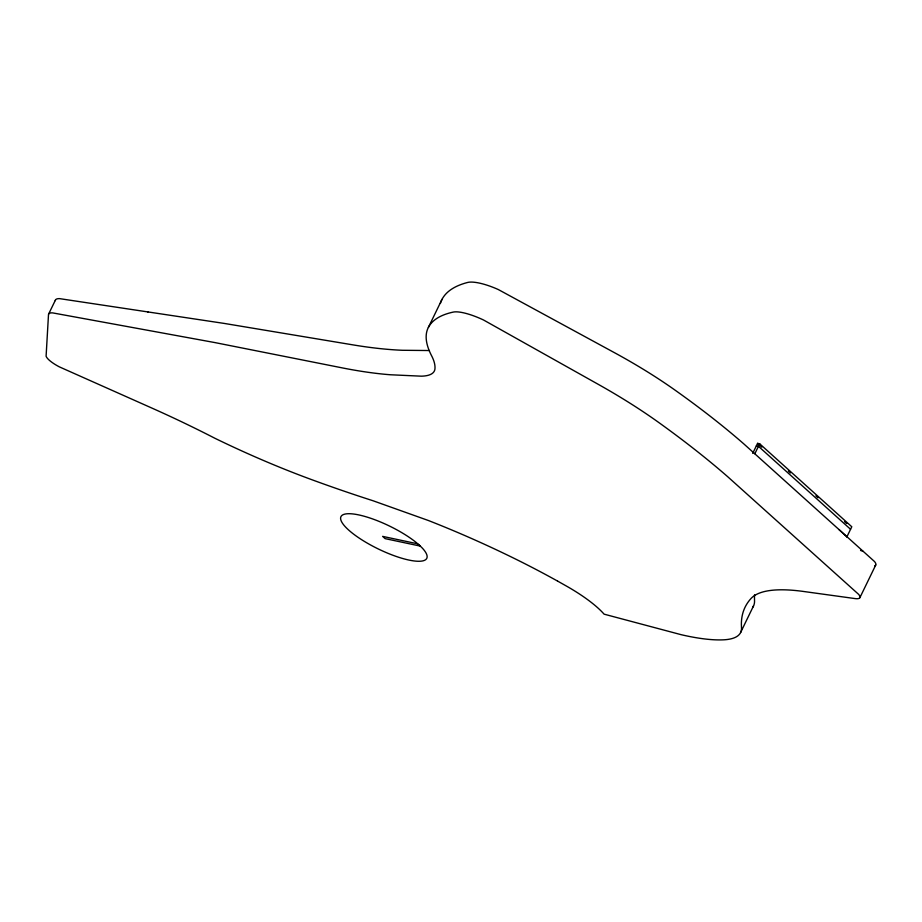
<?xml version="1.0" encoding="UTF-8"?>
<svg xmlns="http://www.w3.org/2000/svg" width="922" height="922" viewBox="0 0 922 922"><rect width="100%" height="100%" fill="white"/><g stroke="black" fill="none" stroke-linecap="round" stroke-linejoin="round"><path stroke-width="1.38" d="M55.297 300.595L55.631 299.731A19.327 5.486 24.8 0 1 59.515 298.624L224.334 323.438L352.942 344.874A364.893 103.564 24.8 0 0 402.453 350.279L429.445 350.533M48.578 314.172L55.401 300.134M557.568 581.079A268.037 71.628 25.9 0 0 508.714 555.701A311.613 83.28 25.9 0 0 428.407 520.515L372.891 500.704A544.049 145.388 25.9 0 1 312.593 479.982A295.04 78.843 25.9 0 1 214.907 438.273A333.534 89.134 25.9 0 0 152.337 408.273L59.296 366.841A19.247 5.14 25.9 0 1 46.1 356.215L48.497 314.621A19.327 5.163 25.9 0 1 52.589 312.881L215.022 342.604L341.808 367.797A364.674 97.455 25.9 0 0 390.559 374.77L421.285 376.176A84.017 22.451 25.9 0 0 434.988 368.212A162.964 43.553 25.9 0 0 431.623 355.811A261.917 69.991 25.9 0 1 428.396 327.379L442.007 299.373A292.931 83.141 24.8 0 1 467.385 282.524A33.941 9.635 24.8 0 1 498.318 289.554L614.006 352.435A218.33 61.97 24.8 0 1 675.146 390.202A501.499 142.334 24.8 0 1 743.628 443.724L874.54 561.556A17.253 4.898 24.8 0 1 874.828 565.797M752.698 453.394L757.573 443.355L759.682 443.782L851.79 526.762L846.869 536.892M754.841 453.751L759.682 443.782M740.608 632.515L753.528 605.904M859.869 597.71L875.739 565.013M756.34 445.891L758.46 446.317L850.557 529.286M417.77 543.842L382.618 536.374L385.131 538.632L420.282 546.089M860.56 550.434L863.199 551.414M557.58 581.079L567.007 586.392A75.65 20.215 25.9 0 1 604.094 614.156L681.139 634.682A161.223 43.08 25.9 0 0 723.355 639.833A119.825 32.016 25.9 0 0 741.495 627.536L741.38 624.701A491.438 131.327 25.9 0 1 751.027 598.505A197.273 52.715 25.9 0 1 803.511 591.463L855.086 598.585A17.241 4.61 25.9 0 0 858.624 594.356L727.631 476.651A501.637 134.059 25.9 0 0 659.276 422.875A218.364 58.351 25.9 0 0 598.459 384.451L483.543 320.003A33.93 9.07 25.9 0 0 453.002 312.143A292.839 78.255 25.9 0 0 428.396 327.379M757.573 443.355L761.814 447.182M788.333 471.027L790.454 472.94M815.912 495.84L818.033 497.753M844.552 521.598L846.673 523.512M838.928 529.516L846.892 536.835M440.382 303.43A261.917 74.336 24.8 0 1 441.995 299.373M147.82 312.235A8.863 2.512 24.8 0 1 147.923 311.901M752.629 607.391A119.86 34.022 24.8 0 0 754.53 600.683L754.484 597.721A491.461 139.487 24.8 0 1 754.588 594.828M419.141 544.994L415.568 541.975A47.725 12.758 25.9 0 0 343.756 514.43A47.725 12.758 25.9 0 0 386.088 552.52A47.725 12.758 25.9 0 0 422.115 547.875L419.141 544.994"/></g></svg>
